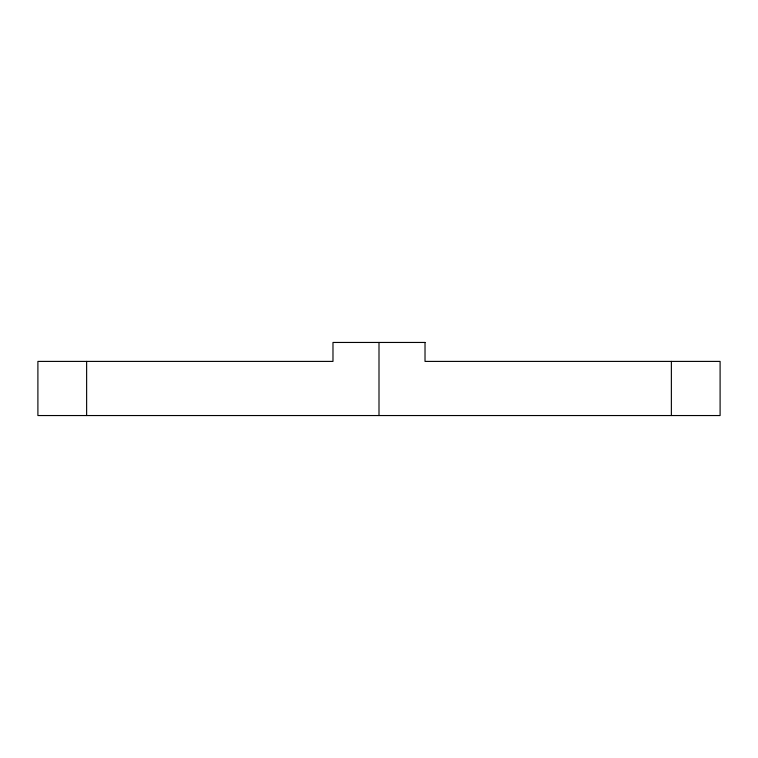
<?xml version="1.0" encoding="UTF-8"?>
<svg xmlns="http://www.w3.org/2000/svg" width="758" height="758" viewBox="0 0 758 758"><rect width="100%" height="100%" fill="white"/><g stroke="black" fill="none" stroke-linecap="round" stroke-linejoin="round"><path stroke-width="1.14" d="M671.37 361.405L671.37 415.545M379 342.455L379 415.545M86.63 361.405L86.63 415.545M425.02 342.455L332.98 342.455L332.98 361.405L37.9 361.405L37.9 415.545L720.1 415.545L720.1 361.405L425.02 361.405L425.02 342.455"/></g></svg>
